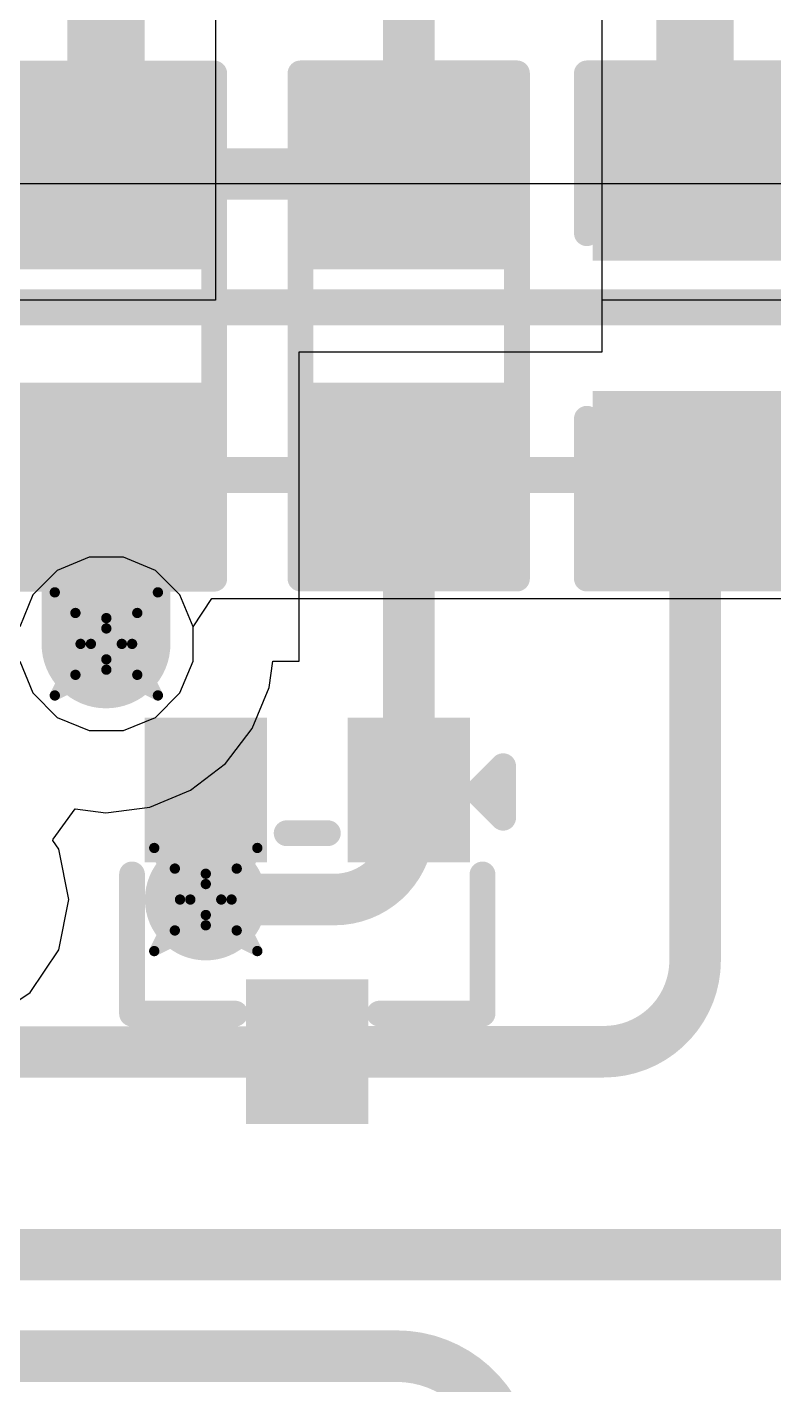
# Model space of a CAD drawing. Header units: inches. Extents: x -2 to 5376, y -4 to 5426.
# Drawn here: x 84.59 to 88.27, y 83.11 to 89.8 of the extents above; entities that cross this region are included whole.
import ezdxf

# ---------------------------------------------------------------- set-up
doc = ezdxf.new("R2010")
doc.units = ezdxf.units.IN
for name, color, linetype in [('Bottom Layer', 5, 'Continuous'), ('Bottom Overlay', 54, 'Continuous'), ('Bottom Paste', 16, 'Continuous'), ('Bottom Solder', 6, 'Continuous'), ('Drill Drawing', 1, 'Continuous'), ('Layer 1', 16, 'Continuous'), ('Layer 2', 76, 'Continuous'), ('Top Layer', 1, 'Continuous'), ('Top Overlay', 2, 'Continuous'), ('Top Paste', 8, 'Continuous'), ('Top Solder', 216, 'Continuous'), ('Via Holes', 16, 'Continuous')]:
    doc.layers.add(name, color=color, linetype=linetype)

# ---------------------------------------------------------------- blocks, each defined once
blk = doc.blocks.new('R___0603_B_14')
at = {"layer": 'Bottom Layer'}
for points in [[(-1.143, -0.4445), (-1.143, 0.4445), (-0.381, 0.4445), (-0.381, -0.4445)], [(0.381, -0.4445), (0.381, 0.4445), (1.143, 0.4445), (1.143, -0.4445)]]:
    blk.add_hatch(color=5, dxfattribs=at).paths.add_polyline_path(points)
at = {"layer": 'Bottom Paste'}
for points in [[(-1.143, -0.4445), (-1.143, 0.4445), (-0.381, 0.4445), (-0.381, -0.4445)], [(0.381, -0.4445), (0.381, 0.4445), (1.143, 0.4445), (1.143, -0.4445)]]:
    blk.add_hatch(color=16, dxfattribs=at).paths.add_polyline_path(points)
at = {"layer": 'Bottom Solder'}
for points in [[(-1.2446, -0.5461), (-1.2446, 0.5461), (-0.2794, 0.5461), (-0.2794, -0.5461)], [(0.2794, -0.5461), (0.2794, 0.5461), (1.2446, 0.5461), (1.2446, -0.5461)]]:
    blk.add_hatch(color=6, dxfattribs=at).paths.add_polyline_path(points)
at = {"layer": 'Bottom Overlay'}
for points in [[(-1.2445, -0.5334, 0.127, 0.127, 0), (-1.2445, 0.5334, 0.127, 0.127, 0)], [(1.2447, 0.5334, 0.127, 0.127, 0), (-1.2445, 0.5334, 0.127, 0.127, 0)], [(1.2447, -0.5334, 0.127, 0.127, 0), (1.2447, 0.5334, 0.127, 0.127, 0)], [(1.2447, -0.5334, 0.127, 0.127, 0), (-1.2445, -0.5334, 0.127, 0.127, 0)]]:
    blk.add_lwpolyline(points, format="xyseb", dxfattribs=at)
for points in [[(-1.2762, 0.5334, 0.0635, 0.0635, 1), (-1.2127, 0.5334, 0.0635, 0.0635, 1)], [(-1.2762, 0.5334, 0.0635, 0.0635, 1), (-1.2127, 0.5334, 0.0635, 0.0635, 1)], [(1.213, 0.5334, 0.0635, 0.0635, 1), (1.2765, 0.5334, 0.0635, 0.0635, 1)], [(1.213, 0.5334, 0.0635, 0.0635, 1), (1.2765, 0.5334, 0.0635, 0.0635, 1)], [(-1.2762, -0.5334, 0.0635, 0.0635, 1), (-1.2127, -0.5334, 0.0635, 0.0635, 1)], [(-1.2762, -0.5334, 0.0635, 0.0635, 1), (-1.2127, -0.5334, 0.0635, 0.0635, 1)], [(1.213, -0.5334, 0.0635, 0.0635, 1), (1.2765, -0.5334, 0.0635, 0.0635, 1)], [(1.213, -0.5334, 0.0635, 0.0635, 1), (1.2765, -0.5334, 0.0635, 0.0635, 1)]]:
    blk.add_lwpolyline(points, format="xyseb", close=True, dxfattribs=at)
blk = doc.blocks.new('C___0603_23')
at = {"layer": 'Top Layer'}
for points in [[(-0.381, 0.4445), (-0.381, -0.4445), (-1.143, -0.4445), (-1.143, 0.4445)], [(1.143, 0.4445), (1.143, -0.4445), (0.381, -0.4445), (0.381, 0.4445)]]:
    blk.add_hatch(color=1, dxfattribs=at).paths.add_polyline_path(points)
at = {"layer": 'Top Paste'}
for points in [[(-0.381, 0.4445), (-0.381, -0.4445), (-1.143, -0.4445), (-1.143, 0.4445)], [(1.143, 0.4445), (1.143, -0.4445), (0.381, -0.4445), (0.381, 0.4445)]]:
    blk.add_hatch(color=8, dxfattribs=at).paths.add_polyline_path(points)
at = {"layer": 'Top Solder'}
for points in [[(-0.321, 0.5045), (-0.321, -0.5045), (-1.203, -0.5045), (-1.203, 0.5045)], [(1.203, 0.5045), (1.203, -0.5045), (0.321, -0.5045), (0.321, 0.5045)]]:
    blk.add_hatch(color=216, dxfattribs=at).paths.add_polyline_path(points)
at = {"layer": 'Top Overlay'}
for points in [[(-1.2446, 0.5334, 0.127, 0.127, 0), (-1.2446, -0.5334, 0.127, 0.127, 0)], [(-1.2446, 0.5334, 0.127, 0.127, 0), (-0.4572, 0.5334, 0.127, 0.127, 0)], [(0.4572, 0.5334, 0.127, 0.127, 0), (1.2446, 0.5334, 0.127, 0.127, 0)], [(1.2446, 0.5334, 0.127, 0.127, 0), (1.2446, -0.5334, 0.127, 0.127, 0)], [(-1.2446, -0.5334, 0.127, 0.127, 0), (-0.4572, -0.5334, 0.127, 0.127, 0)], [(0.4572, -0.5334, 0.127, 0.127, 0), (1.2446, -0.5334, 0.127, 0.127, 0)]]:
    blk.add_lwpolyline(points, format="xyseb", dxfattribs=at)
for points in [[(-1.2764, 0.5334, 0.0635, 0.0635, 1), (-1.2128, 0.5334, 0.0635, 0.0635, 1)], [(-1.2764, 0.5334, 0.0635, 0.0635, 1), (-1.2128, 0.5334, 0.0635, 0.0635, 1)], [(-0.4889, 0.5334, 0.0635, 0.0635, 1), (-0.4254, 0.5334, 0.0635, 0.0635, 1)], [(0.4254, 0.5334, 0.0635, 0.0635, 1), (0.4889, 0.5334, 0.0635, 0.0635, 1)], [(1.2128, 0.5334, 0.0635, 0.0635, 1), (1.2764, 0.5334, 0.0635, 0.0635, 1)], [(1.2128, 0.5334, 0.0635, 0.0635, 1), (1.2764, 0.5334, 0.0635, 0.0635, 1)], [(-1.2764, -0.5334, 0.0635, 0.0635, 1), (-1.2128, -0.5334, 0.0635, 0.0635, 1)], [(-1.2764, -0.5334, 0.0635, 0.0635, 1), (-1.2128, -0.5334, 0.0635, 0.0635, 1)], [(-0.4889, -0.5334, 0.0635, 0.0635, 1), (-0.4254, -0.5334, 0.0635, 0.0635, 1)], [(0.4254, -0.5334, 0.0635, 0.0635, 1), (0.4889, -0.5334, 0.0635, 0.0635, 1)], [(1.2128, -0.5334, 0.0635, 0.0635, 1), (1.2764, -0.5334, 0.0635, 0.0635, 1)], [(1.2128, -0.5334, 0.0635, 0.0635, 1), (1.2764, -0.5334, 0.0635, 0.0635, 1)]]:
    blk.add_lwpolyline(points, format="xyseb", close=True, dxfattribs=at)
blk = doc.blocks.new('R___0603_68')
at = {"layer": 'Top Layer'}
for points in [[(-0.381, 0.4445), (-0.381, -0.4445), (-1.143, -0.4445), (-1.143, 0.4445)], [(1.143, 0.4445), (1.143, -0.4445), (0.381, -0.4445), (0.381, 0.4445)]]:
    blk.add_hatch(color=1, dxfattribs=at).paths.add_polyline_path(points)
at = {"layer": 'Top Paste'}
for points in [[(-0.381, 0.4445), (-0.381, -0.4445), (-1.143, -0.4445), (-1.143, 0.4445)], [(1.143, 0.4445), (1.143, -0.4445), (0.381, -0.4445), (0.381, 0.4445)]]:
    blk.add_hatch(color=8, dxfattribs=at).paths.add_polyline_path(points)
at = {"layer": 'Top Solder'}
for points in [[(-0.2794, 0.5461), (-0.2794, -0.5461), (-1.2446, -0.5461), (-1.2446, 0.5461)], [(1.2446, 0.5461), (1.2446, -0.5461), (0.2794, -0.5461), (0.2794, 0.5461)]]:
    blk.add_hatch(color=216, dxfattribs=at).paths.add_polyline_path(points)
at = {"layer": 'Top Overlay'}
for points in [[(-1.2446, 0.5334, 0.127, 0.127, 0), (1.2446, 0.5334, 0.127, 0.127, 0)], [(-1.2446, 0.5334, 0.127, 0.127, 0), (-1.2446, -0.5334, 0.127, 0.127, 0)], [(1.2446, 0.5334, 0.127, 0.127, 0), (1.2446, -0.5334, 0.127, 0.127, 0)], [(-1.2446, -0.5334, 0.127, 0.127, 0), (1.2446, -0.5334, 0.127, 0.127, 0)]]:
    blk.add_lwpolyline(points, format="xyseb", dxfattribs=at)
for points in [[(-1.27635, 0.5334, 0.0635, 0.0635, 1), (-1.21285, 0.5334, 0.0635, 0.0635, 1)], [(-1.27635, 0.5334, 0.0635, 0.0635, 1), (-1.21285, 0.5334, 0.0635, 0.0635, 1)], [(1.21285, 0.5334, 0.0635, 0.0635, 1), (1.27635, 0.5334, 0.0635, 0.0635, 1)], [(1.21285, 0.5334, 0.0635, 0.0635, 1), (1.27635, 0.5334, 0.0635, 0.0635, 1)], [(-1.27635, -0.5334, 0.0635, 0.0635, 1), (-1.21285, -0.5334, 0.0635, 0.0635, 1)], [(-1.27635, -0.5334, 0.0635, 0.0635, 1), (-1.21285, -0.5334, 0.0635, 0.0635, 1)], [(1.21285, -0.5334, 0.0635, 0.0635, 1), (1.27635, -0.5334, 0.0635, 0.0635, 1)], [(1.21285, -0.5334, 0.0635, 0.0635, 1), (1.27635, -0.5334, 0.0635, 0.0635, 1)]]:
    blk.add_lwpolyline(points, format="xyseb", close=True, dxfattribs=at)
blk = doc.blocks.new('SOT_523_91')
at = {"layer": 'Top Layer'}
for points in [[(-0.2, 0.9), (0.2, 0.9), (0.2, 0.39), (-0.2, 0.39)], [(-0.7, -0.39), (-0.3, -0.39), (-0.3, -0.9), (-0.7, -0.9)], [(0.3, -0.39), (0.7, -0.39), (0.7, -0.9), (0.3, -0.9)]]:
    blk.add_hatch(color=1, dxfattribs=at).paths.add_polyline_path(points)
at = {"layer": 'Top Paste'}
for points in [[(-0.2, 0.9), (0.2, 0.9), (0.2, 0.39), (-0.2, 0.39)], [(-0.7, -0.39), (-0.3, -0.39), (-0.3, -0.9), (-0.7, -0.9)], [(0.3, -0.39), (0.7, -0.39), (0.7, -0.9), (0.3, -0.9)]]:
    blk.add_hatch(color=8, dxfattribs=at).paths.add_polyline_path(points)
at = {"layer": 'Top Solder'}
for points in [[(-0.3016, 1.0016), (0.3016, 1.0016), (0.3016, 0.2884), (-0.3016, 0.2884)], [(-0.8016, -0.2884), (-0.1984, -0.2884), (-0.1984, -1.0016), (-0.8016, -1.0016)], [(0.1984, -0.2884), (0.8016, -0.2884), (0.8016, -1.0016), (0.1984, -1.0016)]]:
    blk.add_hatch(color=216, dxfattribs=at).paths.add_polyline_path(points)
at = {"layer": 'Top Overlay'}
for points in [[(-0.8636, -0.2286, 0.127, 0.127, 0), (-0.8636, 0.4572, 0.127, 0.127, 0)], [(-0.3556, 0.4572, 0.127, 0.127, 0), (-0.8636, 0.4572, 0.127, 0.127, 0)], [(0.8636, 0.4572, 0.127, 0.127, 0), (0.3556, 0.4572, 0.127, 0.127, 0)], [(0.8636, 0.4572, 0.127, 0.127, 0), (0.8636, -0.2286, 0.127, 0.127, 0)], [(0.1016, -0.4318, 0.127, 0.127, 0), (-0.1016, -0.4318, 0.127, 0.127, 0)], [(-0.8382, -0.635, 0.127, 0.127, 0), (-0.9652, -0.508, 0.127, 0.127, 0)], [(-0.9652, -0.508, 0.127, 0.127, 0), (-0.9652, -0.762, 0.127, 0.127, 0)], [(-0.8382, -0.635, 0.127, 0.127, 0), (-0.9652, -0.762, 0.127, 0.127, 0)]]:
    blk.add_lwpolyline(points, format="xyseb", dxfattribs=at)
for points in [[(-0.8953, 0.4572, 0.0635, 0.0635, 1), (-0.8318, 0.4572, 0.0635, 0.0635, 1)], [(-0.8953, 0.4572, 0.0635, 0.0635, 1), (-0.8318, 0.4572, 0.0635, 0.0635, 1)], [(-0.3873, 0.4572, 0.0635, 0.0635, 1), (-0.3238, 0.4572, 0.0635, 0.0635, 1)], [(0.3238, 0.4572, 0.0635, 0.0635, 1), (0.3873, 0.4572, 0.0635, 0.0635, 1)], [(0.8318, 0.4572, 0.0635, 0.0635, 1), (0.8953, 0.4572, 0.0635, 0.0635, 1)], [(0.8318, 0.4572, 0.0635, 0.0635, 1), (0.8953, 0.4572, 0.0635, 0.0635, 1)], [(-0.8953, -0.2286, 0.0635, 0.0635, 1), (-0.8318, -0.2286, 0.0635, 0.0635, 1)], [(0.8318, -0.2286, 0.0635, 0.0635, 1), (0.8953, -0.2286, 0.0635, 0.0635, 1)], [(-0.1333, -0.4318, 0.0635, 0.0635, 1), (-0.0698, -0.4318, 0.0635, 0.0635, 1)], [(0.0698, -0.4318, 0.0635, 0.0635, 1), (0.1333, -0.4318, 0.0635, 0.0635, 1)], [(-0.997, -0.508, 0.0635, 0.0635, 1), (-0.9334, -0.508, 0.0635, 0.0635, 1)], [(-0.997, -0.508, 0.0635, 0.0635, 1), (-0.9334, -0.508, 0.0635, 0.0635, 1)], [(-0.87, -0.635, 0.0635, 0.0635, 1), (-0.8065, -0.635, 0.0635, 0.0635, 1)], [(-0.87, -0.635, 0.0635, 0.0635, 1), (-0.8065, -0.635, 0.0635, 0.0635, 1)], [(-0.997, -0.762, 0.0635, 0.0635, 1), (-0.9335, -0.762, 0.0635, 0.0635, 1)], [(-0.997, -0.762, 0.0635, 0.0635, 1), (-0.9335, -0.762, 0.0635, 0.0635, 1)]]:
    blk.add_lwpolyline(points, format="xyseb", close=True, dxfattribs=at)
blk = doc.blocks.new('C___0603_114')
at = {"layer": 'Top Layer'}
for points in [[(-0.381, 0.4445), (-0.381, -0.4445), (-1.143, -0.4445), (-1.143, 0.4445)], [(1.143, 0.4445), (1.143, -0.4445), (0.381, -0.4445), (0.381, 0.4445)]]:
    blk.add_hatch(color=1, dxfattribs=at).paths.add_polyline_path(points)
at = {"layer": 'Top Paste'}
for points in [[(-0.381, 0.4445), (-0.381, -0.4445), (-1.143, -0.4445), (-1.143, 0.4445)], [(1.143, 0.4445), (1.143, -0.4445), (0.381, -0.4445), (0.381, 0.4445)]]:
    blk.add_hatch(color=8, dxfattribs=at).paths.add_polyline_path(points)
at = {"layer": 'Top Solder'}
for points in [[(-0.321, 0.5045), (-0.321, -0.5045), (-1.203, -0.5045), (-1.203, 0.5045)], [(1.203, 0.5045), (1.203, -0.5045), (0.321, -0.5045), (0.321, 0.5045)]]:
    blk.add_hatch(color=216, dxfattribs=at).paths.add_polyline_path(points)
at = {"layer": 'Top Overlay'}
for points in [[(-1.2446, -0.5334, 0.127, 0.127, 0), (-1.2446, 0.5334, 0.127, 0.127, 0)], [(-0.4572, 0.5334, 0.127, 0.127, 0), (-1.2446, 0.5334, 0.127, 0.127, 0)], [(1.2446, 0.5334, 0.127, 0.127, 0), (0.4572, 0.5334, 0.127, 0.127, 0)], [(1.2446, -0.5334, 0.127, 0.127, 0), (1.2446, 0.5334, 0.127, 0.127, 0)], [(-0.4572, -0.5334, 0.127, 0.127, 0), (-1.2446, -0.5334, 0.127, 0.127, 0)], [(1.2446, -0.5334, 0.127, 0.127, 0), (0.4572, -0.5334, 0.127, 0.127, 0)]]:
    blk.add_lwpolyline(points, format="xyseb", dxfattribs=at)
for points in [[(-1.2764, 0.5334, 0.0635, 0.0635, 1), (-1.2128, 0.5334, 0.0635, 0.0635, 1)], [(-1.2764, 0.5334, 0.0635, 0.0635, 1), (-1.2128, 0.5334, 0.0635, 0.0635, 1)], [(-0.4889, 0.5334, 0.0635, 0.0635, 1), (-0.4254, 0.5334, 0.0635, 0.0635, 1)], [(0.4254, 0.5334, 0.0635, 0.0635, 1), (0.4889, 0.5334, 0.0635, 0.0635, 1)], [(1.2128, 0.5334, 0.0635, 0.0635, 1), (1.2764, 0.5334, 0.0635, 0.0635, 1)], [(1.2128, 0.5334, 0.0635, 0.0635, 1), (1.2764, 0.5334, 0.0635, 0.0635, 1)], [(-1.2764, -0.5334, 0.0635, 0.0635, 1), (-1.2128, -0.5334, 0.0635, 0.0635, 1)], [(-1.2764, -0.5334, 0.0635, 0.0635, 1), (-1.2128, -0.5334, 0.0635, 0.0635, 1)], [(-0.4889, -0.5334, 0.0635, 0.0635, 1), (-0.4254, -0.5334, 0.0635, 0.0635, 1)], [(0.4254, -0.5334, 0.0635, 0.0635, 1), (0.4889, -0.5334, 0.0635, 0.0635, 1)], [(1.2128, -0.5334, 0.0635, 0.0635, 1), (1.2764, -0.5334, 0.0635, 0.0635, 1)], [(1.2128, -0.5334, 0.0635, 0.0635, 1), (1.2764, -0.5334, 0.0635, 0.0635, 1)]]:
    blk.add_lwpolyline(points, format="xyseb", close=True, dxfattribs=at)
blk = doc.blocks.new('C___0603_B_115')
at = {"layer": 'Bottom Layer'}
for points in [[(-1.143, -0.4445), (-1.143, 0.4445), (-0.381, 0.4445), (-0.381, -0.4445)], [(0.381, -0.4445), (0.381, 0.4445), (1.143, 0.4445), (1.143, -0.4445)]]:
    blk.add_hatch(color=5, dxfattribs=at).paths.add_polyline_path(points)
at = {"layer": 'Bottom Paste'}
for points in [[(-1.143, -0.4445), (-1.143, 0.4445), (-0.381, 0.4445), (-0.381, -0.4445)], [(0.381, -0.4445), (0.381, 0.4445), (1.143, 0.4445), (1.143, -0.4445)]]:
    blk.add_hatch(color=16, dxfattribs=at).paths.add_polyline_path(points)
at = {"layer": 'Bottom Solder'}
for points in [[(-1.203, -0.5045), (-1.203, 0.5045), (-0.321, 0.5045), (-0.321, -0.5045)], [(0.321, -0.5045), (0.321, 0.5045), (1.203, 0.5045), (1.203, -0.5045)]]:
    blk.add_hatch(color=6, dxfattribs=at).paths.add_polyline_path(points)
at = {"layer": 'Bottom Overlay'}
for points in [[(-1.2446, 0.5334, 0.127, 0.127, 0), (-1.2446, -0.5334, 0.127, 0.127, 0)], [(-1.2446, 0.5334, 0.127, 0.127, 0), (-0.4572, 0.5334, 0.127, 0.127, 0)], [(0.4572, 0.5334, 0.127, 0.127, 0), (1.2446, 0.5334, 0.127, 0.127, 0)], [(1.2446, 0.5334, 0.127, 0.127, 0), (1.2446, -0.5334, 0.127, 0.127, 0)], [(-1.2446, -0.5334, 0.127, 0.127, 0), (-0.4572, -0.5334, 0.127, 0.127, 0)], [(0.4572, -0.5334, 0.127, 0.127, 0), (1.2446, -0.5334, 0.127, 0.127, 0)]]:
    blk.add_lwpolyline(points, format="xyseb", dxfattribs=at)
for points in [[(-1.2764, 0.5334, 0.0635, 0.0635, 1), (-1.2128, 0.5334, 0.0635, 0.0635, 1)], [(-1.2764, 0.5334, 0.0635, 0.0635, 1), (-1.2128, 0.5334, 0.0635, 0.0635, 1)], [(-0.4889, 0.5334, 0.0635, 0.0635, 1), (-0.4254, 0.5334, 0.0635, 0.0635, 1)], [(0.4254, 0.5334, 0.0635, 0.0635, 1), (0.4889, 0.5334, 0.0635, 0.0635, 1)], [(1.2128, 0.5334, 0.0635, 0.0635, 1), (1.2764, 0.5334, 0.0635, 0.0635, 1)], [(1.2128, 0.5334, 0.0635, 0.0635, 1), (1.2764, 0.5334, 0.0635, 0.0635, 1)], [(-1.2764, -0.5334, 0.0635, 0.0635, 1), (-1.2128, -0.5334, 0.0635, 0.0635, 1)], [(-1.2764, -0.5334, 0.0635, 0.0635, 1), (-1.2128, -0.5334, 0.0635, 0.0635, 1)], [(-0.4889, -0.5334, 0.0635, 0.0635, 1), (-0.4254, -0.5334, 0.0635, 0.0635, 1)], [(0.4254, -0.5334, 0.0635, 0.0635, 1), (0.4889, -0.5334, 0.0635, 0.0635, 1)], [(1.2128, -0.5334, 0.0635, 0.0635, 1), (1.2764, -0.5334, 0.0635, 0.0635, 1)], [(1.2128, -0.5334, 0.0635, 0.0635, 1), (1.2764, -0.5334, 0.0635, 0.0635, 1)]]:
    blk.add_lwpolyline(points, format="xyseb", close=True, dxfattribs=at)

msp = doc.modelspace()

# ---------------------------------------------------------------- hatches: boundary and pattern name
at = {"layer": 'Bottom Layer'}
h = msp.add_hatch(color=5, dxfattribs=at)
edge = h.paths.add_edge_path()
edge.add_arc((84.9827, 86.7595), 0.3, 0, 360)
h = msp.add_hatch(color=5, dxfattribs=at)
edge = h.paths.add_edge_path()
edge.add_arc((85.4727, 85.5), 0.3, 0, 360)
at = {"layer": 'Layer 1'}
h = msp.add_hatch(color=16, dxfattribs=at)
edge = h.paths.add_edge_path()
edge.add_arc((84.9827, 86.7595), 0.3, 0, 360)
h = msp.add_hatch(color=16, dxfattribs=at)
edge = h.paths.add_edge_path()
edge.add_arc((85.4727, 85.5), 0.3, 0, 360)
at = {"layer": 'Layer 2'}
h = msp.add_hatch(color=76, dxfattribs=at)
edge = h.paths.add_edge_path()
edge.add_arc((84.9827, 86.7595), 0.3, 0, 360)
h = msp.add_hatch(color=76, dxfattribs=at)
edge = h.paths.add_edge_path()
edge.add_arc((85.4727, 85.5), 0.3, 0, 360)
at = {"layer": 'Top Layer'}
h = msp.add_hatch(color=1, dxfattribs=at)
edge = h.paths.add_edge_path()
edge.add_arc((84.9827, 86.7595), 0.3, 0, 360)
h = msp.add_hatch(color=1, dxfattribs=at)
edge = h.paths.add_edge_path()
edge.add_arc((85.4727, 85.5), 0.3, 0, 360)
at = {"layer": 'Via Holes'}
h = msp.add_hatch(color=7, dxfattribs=at)
edge = h.paths.add_edge_path()
edge.add_arc((84.9827, 86.7595), 0.15, 0, 360)
h = msp.add_hatch(color=7, dxfattribs=at)
edge = h.paths.add_edge_path()
edge.add_arc((85.4727, 85.5), 0.15, 0, 360)

# ---------------------------------------------------------------- linework, layer by layer
at = {"layer": 'Bottom Layer'}
for p, q in [((87.4252, 88.199), (87.4252, 89.977)), ((85.9334, 86.6744), (85.9334, 88.199)), ((85.9334, 88.199), (87.4252, 88.199)), ((85.7852, 86.544), (85.8023, 86.6744)), ((85.8023, 86.6744), (85.9334, 86.6744)), ((85.702, 86.3432), (85.7852, 86.544)), ((85.5697, 86.1708), (85.702, 86.3432)), ((85.3972, 86.0384), (85.5697, 86.1708)), ((85.1964, 85.9553), (85.3972, 86.0384)), ((84.721, 85.7972), (84.829, 85.9469)), ((84.829, 85.9469), (84.9809, 85.9269)), ((84.9809, 85.9269), (85.1964, 85.9553)), ((84.7193, 85.791), (84.721, 85.7972)), ((84.7482, 85.7478), (84.7193, 85.791)), ((84.7975, 85.5), (84.7482, 85.7478)), ((84.7482, 85.2523), (84.7975, 85.5)), ((84.6078, 85.0422), (84.7482, 85.2523)), ((84.3978, 84.9019), (84.6078, 85.0422))]:
    msp.add_line(p, q, dxfattribs=at)
for points in [[(83.4903, 89.0749, 0.254, 0.254, 0), (86.4727, 89.0749, 0.254, 0.254, 0)], [(86.4727, 89.0749, 0.254, 0.254, 0), (86.4727, 89.088, 0.254, 0.254, 0)], [(84.9809, 86.7595, 0.635, 0.635, 0), (84.9809, 87.5634, 0.635, 0.635, 0)], [(86.4727, 85.8661, 0.254, 0.254, 0), (86.4727, 87.564, 0.254, 0.254, 0)], [(84.9809, 86.7595, 0.254, 0.254, 0), (84.9827, 86.7595, 0.254, 0.254, 0)], [(86.4727, 85.8661, 0.254, 0.254, -0.414214), (86.1066, 85.5, 0.254, 0.254, 0)], [(85.4727, 85.5, 0.254, 0.254, 0), (86.1066, 85.5, 0.254, 0.254, 0)]]:
    msp.add_lwpolyline(points, format="xyseb", dxfattribs=at)
for points in [[(86.4092, 89.088, 0.127, 0.127, 1), (86.5362, 89.088, 0.127, 0.127, 1)], [(86.4092, 89.0749, 0.127, 0.127, 1), (86.5362, 89.0749, 0.127, 0.127, 1)], [(86.4092, 89.0749, 0.127, 0.127, 1), (86.5362, 89.0749, 0.127, 0.127, 1)], [(84.8222, 87.5634, 0.3175, 0.3175, 1), (85.1397, 87.5634, 0.3175, 0.3175, 1)], [(86.4092, 87.564, 0.127, 0.127, 1), (86.5362, 87.564, 0.127, 0.127, 1)], [(84.8222, 86.7595, 0.3175, 0.3175, 1), (85.1397, 86.7595, 0.3175, 0.3175, 1)], [(84.9174, 86.7595, 0.127, 0.127, 1), (85.0444, 86.7595, 0.127, 0.127, 1)], [(84.9192, 86.7595, 0.127, 0.127, 1), (85.0462, 86.7595, 0.127, 0.127, 1)], [(86.4092, 85.8661, 0.127, 0.127, 1), (86.5362, 85.8661, 0.127, 0.127, 1)], [(86.4092, 85.8661, 0.127, 0.127, 1), (86.5362, 85.8661, 0.127, 0.127, 1)], [(85.4092, 85.5, 0.127, 0.127, 1), (85.5362, 85.5, 0.127, 0.127, 1)], [(86.0431, 85.5, 0.127, 0.127, 1), (86.1701, 85.5, 0.127, 0.127, 1)], [(86.0431, 85.5, 0.127, 0.127, 1), (86.1701, 85.5, 0.127, 0.127, 1)]]:
    msp.add_lwpolyline(points, format="xyseb", close=True, dxfattribs=at)
at = {"layer": 'Drill Drawing'}
for points in [[(84.7287, 87.0135, 0.0508, 0.0508, 0), (84.9827, 86.8865, 0.0508, 0.0508, 0)], [(84.7287, 87.0135, 0.0508, 0.0508, 0), (84.8557, 86.7595, 0.0508, 0.0508, 0)], [(84.9827, 86.8865, 0.0508, 0.0508, 0), (85.2367, 87.0135, 0.0508, 0.0508, 0)], [(85.1097, 86.7595, 0.0508, 0.0508, 0), (85.2367, 87.0135, 0.0508, 0.0508, 0)], [(84.8303, 86.9119, 0.0508, 0.0508, 0), (84.9827, 86.8357, 0.0508, 0.0508, 0)], [(84.8303, 86.9119, 0.0508, 0.0508, 0), (84.9065, 86.7595, 0.0508, 0.0508, 0)], [(84.9827, 86.8357, 0.0508, 0.0508, 0), (85.1351, 86.9119, 0.0508, 0.0508, 0)], [(85.0589, 86.7595, 0.0508, 0.0508, 0), (85.1351, 86.9119, 0.0508, 0.0508, 0)], [(84.7287, 86.5055, 0.0508, 0.0508, 0), (84.8557, 86.7595, 0.0508, 0.0508, 0)], [(84.8303, 86.6071, 0.0508, 0.0508, 0), (84.9065, 86.7595, 0.0508, 0.0508, 0)], [(85.0589, 86.7595, 0.0508, 0.0508, 0), (85.1351, 86.6071, 0.0508, 0.0508, 0)], [(85.1097, 86.7595, 0.0508, 0.0508, 0), (85.2367, 86.5055, 0.0508, 0.0508, 0)], [(84.8303, 86.6071, 0.0508, 0.0508, 0), (84.9827, 86.6833, 0.0508, 0.0508, 0)], [(84.9827, 86.6833, 0.0508, 0.0508, 0), (85.1351, 86.6071, 0.0508, 0.0508, 0)], [(84.7287, 86.5055, 0.0508, 0.0508, 0), (84.9827, 86.6325, 0.0508, 0.0508, 0)], [(84.9827, 86.6325, 0.0508, 0.0508, 0), (85.2367, 86.5055, 0.0508, 0.0508, 0)], [(85.2187, 85.754, 0.0508, 0.0508, 0), (85.4727, 85.627, 0.0508, 0.0508, 0)], [(85.2187, 85.754, 0.0508, 0.0508, 0), (85.3457, 85.5, 0.0508, 0.0508, 0)], [(85.4727, 85.627, 0.0508, 0.0508, 0), (85.7267, 85.754, 0.0508, 0.0508, 0)], [(85.5997, 85.5, 0.0508, 0.0508, 0), (85.7267, 85.754, 0.0508, 0.0508, 0)], [(85.3203, 85.6524, 0.0508, 0.0508, 0), (85.4727, 85.5762, 0.0508, 0.0508, 0)], [(85.3203, 85.6524, 0.0508, 0.0508, 0), (85.3965, 85.5, 0.0508, 0.0508, 0)], [(85.4727, 85.5762, 0.0508, 0.0508, 0), (85.6251, 85.6524, 0.0508, 0.0508, 0)], [(85.5489, 85.5, 0.0508, 0.0508, 0), (85.6251, 85.6524, 0.0508, 0.0508, 0)], [(85.2187, 85.246, 0.0508, 0.0508, 0), (85.3457, 85.5, 0.0508, 0.0508, 0)], [(85.3203, 85.3476, 0.0508, 0.0508, 0), (85.3965, 85.5, 0.0508, 0.0508, 0)], [(85.5489, 85.5, 0.0508, 0.0508, 0), (85.6251, 85.3476, 0.0508, 0.0508, 0)], [(85.5997, 85.5, 0.0508, 0.0508, 0), (85.7267, 85.246, 0.0508, 0.0508, 0)], [(85.3203, 85.3476, 0.0508, 0.0508, 0), (85.4727, 85.4238, 0.0508, 0.0508, 0)], [(85.4727, 85.4238, 0.0508, 0.0508, 0), (85.6251, 85.3476, 0.0508, 0.0508, 0)], [(85.2187, 85.246, 0.0508, 0.0508, 0), (85.4727, 85.373, 0.0508, 0.0508, 0)], [(85.4727, 85.373, 0.0508, 0.0508, 0), (85.7267, 85.246, 0.0508, 0.0508, 0)]]:
    msp.add_lwpolyline(points, format="xyseb", dxfattribs=at)
for points in [[(84.716, 87.0135, 0.0254, 0.0254, 1), (84.7414, 87.0135, 0.0254, 0.0254, 1)], [(84.716, 87.0135, 0.0254, 0.0254, 1), (84.7414, 87.0135, 0.0254, 0.0254, 1)], [(85.224, 87.0135, 0.0254, 0.0254, 1), (85.2494, 87.0135, 0.0254, 0.0254, 1)], [(85.224, 87.0135, 0.0254, 0.0254, 1), (85.2494, 87.0135, 0.0254, 0.0254, 1)], [(84.8176, 86.9119, 0.0254, 0.0254, 1), (84.843, 86.9119, 0.0254, 0.0254, 1)], [(84.8176, 86.9119, 0.0254, 0.0254, 1), (84.843, 86.9119, 0.0254, 0.0254, 1)], [(84.97, 86.8865, 0.0254, 0.0254, 1), (84.9954, 86.8865, 0.0254, 0.0254, 1)], [(84.97, 86.8865, 0.0254, 0.0254, 1), (84.9954, 86.8865, 0.0254, 0.0254, 1)], [(85.1224, 86.9119, 0.0254, 0.0254, 1), (85.1478, 86.9119, 0.0254, 0.0254, 1)], [(85.1224, 86.9119, 0.0254, 0.0254, 1), (85.1478, 86.9119, 0.0254, 0.0254, 1)], [(84.97, 86.8357, 0.0254, 0.0254, 1), (84.9954, 86.8357, 0.0254, 0.0254, 1)], [(84.97, 86.8357, 0.0254, 0.0254, 1), (84.9954, 86.8357, 0.0254, 0.0254, 1)], [(84.843, 86.7595, 0.0254, 0.0254, 1), (84.8684, 86.7595, 0.0254, 0.0254, 1)], [(84.843, 86.7595, 0.0254, 0.0254, 1), (84.8684, 86.7595, 0.0254, 0.0254, 1)], [(84.8938, 86.7595, 0.0254, 0.0254, 1), (84.9192, 86.7595, 0.0254, 0.0254, 1)], [(84.8938, 86.7595, 0.0254, 0.0254, 1), (84.9192, 86.7595, 0.0254, 0.0254, 1)], [(85.0462, 86.7595, 0.0254, 0.0254, 1), (85.0716, 86.7595, 0.0254, 0.0254, 1)], [(85.0462, 86.7595, 0.0254, 0.0254, 1), (85.0716, 86.7595, 0.0254, 0.0254, 1)], [(85.097, 86.7595, 0.0254, 0.0254, 1), (85.1224, 86.7595, 0.0254, 0.0254, 1)], [(85.097, 86.7595, 0.0254, 0.0254, 1), (85.1224, 86.7595, 0.0254, 0.0254, 1)], [(84.97, 86.6833, 0.0254, 0.0254, 1), (84.9954, 86.6833, 0.0254, 0.0254, 1)], [(84.97, 86.6833, 0.0254, 0.0254, 1), (84.9954, 86.6833, 0.0254, 0.0254, 1)], [(84.8176, 86.6071, 0.0254, 0.0254, 1), (84.843, 86.6071, 0.0254, 0.0254, 1)], [(84.8176, 86.6071, 0.0254, 0.0254, 1), (84.843, 86.6071, 0.0254, 0.0254, 1)], [(84.97, 86.6325, 0.0254, 0.0254, 1), (84.9954, 86.6325, 0.0254, 0.0254, 1)], [(84.97, 86.6325, 0.0254, 0.0254, 1), (84.9954, 86.6325, 0.0254, 0.0254, 1)], [(85.1224, 86.6071, 0.0254, 0.0254, 1), (85.1478, 86.6071, 0.0254, 0.0254, 1)], [(85.1224, 86.6071, 0.0254, 0.0254, 1), (85.1478, 86.6071, 0.0254, 0.0254, 1)], [(84.716, 86.5055, 0.0254, 0.0254, 1), (84.7414, 86.5055, 0.0254, 0.0254, 1)], [(84.716, 86.5055, 0.0254, 0.0254, 1), (84.7414, 86.5055, 0.0254, 0.0254, 1)], [(85.224, 86.5055, 0.0254, 0.0254, 1), (85.2494, 86.5055, 0.0254, 0.0254, 1)], [(85.224, 86.5055, 0.0254, 0.0254, 1), (85.2494, 86.5055, 0.0254, 0.0254, 1)], [(85.206, 85.754, 0.0254, 0.0254, 1), (85.2314, 85.754, 0.0254, 0.0254, 1)], [(85.206, 85.754, 0.0254, 0.0254, 1), (85.2314, 85.754, 0.0254, 0.0254, 1)], [(85.714, 85.754, 0.0254, 0.0254, 1), (85.7394, 85.754, 0.0254, 0.0254, 1)], [(85.714, 85.754, 0.0254, 0.0254, 1), (85.7394, 85.754, 0.0254, 0.0254, 1)], [(85.3076, 85.6524, 0.0254, 0.0254, 1), (85.333, 85.6524, 0.0254, 0.0254, 1)], [(85.3076, 85.6524, 0.0254, 0.0254, 1), (85.333, 85.6524, 0.0254, 0.0254, 1)], [(85.46, 85.627, 0.0254, 0.0254, 1), (85.4854, 85.627, 0.0254, 0.0254, 1)], [(85.46, 85.627, 0.0254, 0.0254, 1), (85.4854, 85.627, 0.0254, 0.0254, 1)], [(85.6124, 85.6524, 0.0254, 0.0254, 1), (85.6378, 85.6524, 0.0254, 0.0254, 1)], [(85.6124, 85.6524, 0.0254, 0.0254, 1), (85.6378, 85.6524, 0.0254, 0.0254, 1)], [(85.46, 85.5762, 0.0254, 0.0254, 1), (85.4854, 85.5762, 0.0254, 0.0254, 1)], [(85.46, 85.5762, 0.0254, 0.0254, 1), (85.4854, 85.5762, 0.0254, 0.0254, 1)], [(85.333, 85.5, 0.0254, 0.0254, 1), (85.3584, 85.5, 0.0254, 0.0254, 1)], [(85.333, 85.5, 0.0254, 0.0254, 1), (85.3584, 85.5, 0.0254, 0.0254, 1)], [(85.3838, 85.5, 0.0254, 0.0254, 1), (85.4092, 85.5, 0.0254, 0.0254, 1)], [(85.3838, 85.5, 0.0254, 0.0254, 1), (85.4092, 85.5, 0.0254, 0.0254, 1)], [(85.5362, 85.5, 0.0254, 0.0254, 1), (85.5616, 85.5, 0.0254, 0.0254, 1)], [(85.5362, 85.5, 0.0254, 0.0254, 1), (85.5616, 85.5, 0.0254, 0.0254, 1)], [(85.587, 85.5, 0.0254, 0.0254, 1), (85.6124, 85.5, 0.0254, 0.0254, 1)], [(85.587, 85.5, 0.0254, 0.0254, 1), (85.6124, 85.5, 0.0254, 0.0254, 1)], [(85.46, 85.4238, 0.0254, 0.0254, 1), (85.4854, 85.4238, 0.0254, 0.0254, 1)], [(85.46, 85.4238, 0.0254, 0.0254, 1), (85.4854, 85.4238, 0.0254, 0.0254, 1)], [(85.3076, 85.3476, 0.0254, 0.0254, 1), (85.333, 85.3476, 0.0254, 0.0254, 1)], [(85.3076, 85.3476, 0.0254, 0.0254, 1), (85.333, 85.3476, 0.0254, 0.0254, 1)], [(85.46, 85.373, 0.0254, 0.0254, 1), (85.4854, 85.373, 0.0254, 0.0254, 1)], [(85.46, 85.373, 0.0254, 0.0254, 1), (85.4854, 85.373, 0.0254, 0.0254, 1)], [(85.6124, 85.3476, 0.0254, 0.0254, 1), (85.6378, 85.3476, 0.0254, 0.0254, 1)], [(85.6124, 85.3476, 0.0254, 0.0254, 1), (85.6378, 85.3476, 0.0254, 0.0254, 1)], [(85.206, 85.246, 0.0254, 0.0254, 1), (85.2314, 85.246, 0.0254, 0.0254, 1)], [(85.206, 85.246, 0.0254, 0.0254, 1), (85.2314, 85.246, 0.0254, 0.0254, 1)], [(85.714, 85.246, 0.0254, 0.0254, 1), (85.7394, 85.246, 0.0254, 0.0254, 1)], [(85.714, 85.246, 0.0254, 0.0254, 1), (85.7394, 85.246, 0.0254, 0.0254, 1)]]:
    msp.add_lwpolyline(points, format="xyseb", close=True, dxfattribs=at)
at = {"layer": 'Layer 1'}
for p, q in [((104.902, 89.026), (49.1796, 89.026)), ((85.4097, 86.8444), (85.5025, 86.9835)), ((85.5025, 86.9835), (88.6309, 86.9835)), ((85.4097, 86.6746), (85.4097, 86.8444)), ((84.5557, 86.6746), (84.6207, 86.5176)), ((85.3447, 86.5176), (85.4097, 86.6746)), ((84.6207, 86.5176), (84.7408, 86.3975)), ((85.2245, 86.3975), (85.3447, 86.5176)), ((84.7408, 86.3975), (84.8977, 86.3325)), ((85.0676, 86.3325), (85.2245, 86.3975)), ((84.8977, 86.3325), (85.0676, 86.3325))]:
    msp.add_line(p, q, dxfattribs=at)
for points in [[(49.1796, 88.4174, 0.1778, 0.1778, 0), (104.902, 88.4174, 0.1778, 0.1778, 0)], [(69.3917, 87.5921, 0.1778, 0.1778, 0), (104.4065, 87.5921, 0.1778, 0.1778, 0)]]:
    msp.add_lwpolyline(points, format="xyseb", dxfattribs=at)
at = {"layer": 'Layer 2'}
for p, q in [((84.8977, 87.1865), (84.7408, 87.1215)), ((85.0676, 87.1865), (84.8977, 87.1865)), ((85.2245, 87.1215), (85.0676, 87.1865)), ((84.7408, 87.1215), (84.6207, 87.0014)), ((85.3447, 87.0014), (85.2245, 87.1215)), ((84.6207, 87.0014), (84.5557, 86.8444)), ((85.4097, 86.8444), (85.3447, 87.0014)), ((85.4097, 86.6746), (85.4097, 86.8444)), ((84.5557, 86.6746), (84.6207, 86.5176)), ((85.3447, 86.5176), (85.4097, 86.6746)), ((84.6207, 86.5176), (84.7408, 86.3975)), ((85.2245, 86.3975), (85.3447, 86.5176)), ((84.7408, 86.3975), (84.8977, 86.3325)), ((85.0676, 86.3325), (85.2245, 86.3975)), ((84.8977, 86.3325), (85.0676, 86.3325))]:
    msp.add_line(p, q, dxfattribs=at)
at = {"layer": 'Top Layer'}
for p, q in [((85.5202, 89.977), (85.5202, 88.4524)), ((87.4252, 88.453), (87.4252, 89.977)), ((85.5202, 88.4524), (84.4426, 88.4524)), ((88.5096, 88.453), (87.4252, 88.453))]:
    msp.add_line(p, q, dxfattribs=at)
for points in [[(86.4727, 89.088, 0.254, 0.254, 0), (86.4727, 90.4729, 0.254, 0.254, 0)], [(84.9809, 89.0874, 0.381, 0.381, 0), (84.9809, 90.17, 0.381, 0.381, 0)], [(87.884, 89.088, 0.381, 0.381, 0), (87.884, 90.17, 0.381, 0.381, 0)], [(84.9809, 86.7595, 0.381, 0.381, 0), (84.9809, 87.5634, 0.381, 0.381, 0)], [(86.4727, 86.04, 0.254, 0.254, 0), (86.4727, 87.564, 0.254, 0.254, 0)], [(87.884, 85.2001, 0.254, 0.254, 0), (87.884, 87.564, 0.254, 0.254, 0)], [(84.9809, 86.7595, 0.254, 0.254, 0), (84.9827, 86.7595, 0.254, 0.254, 0)], [(85.4727, 85.5, 0.381, 0.381, 0), (85.4727, 86.04, 0.381, 0.381, 0)], [(85.4727, 85.4707, 0.381, 0.381, 0), (85.4727, 85.5, 0.381, 0.381, 0)], [(87.884, 85.2001, 0.254, 0.254, -0.414214), (87.4339, 84.75, 0.254, 0.254, 0)], [(84.1499, 84.7485, 0.254, 0.254, 0), (85.9727, 84.7485, 0.254, 0.254, 0)], [(85.9727, 84.7485, 0.254, 0.254, 0), (85.9727, 84.75, 0.254, 0.254, 0)], [(85.9727, 84.75, 0.254, 0.254, 0), (87.4339, 84.75, 0.254, 0.254, 0)], [(84.1499, 83.7501, 0.254, 0.254, 0), (88.4877, 83.7501, 0.254, 0.254, 0)], [(84.1499, 83.2502, 0.254, 0.254, 0), (86.4117, 83.2502, 0.254, 0.254, 0)], [(86.4117, 83.2502, 0.254, 0.254, -0.414214), (86.969, 82.6929, 0.254, 0.254, 0)]]:
    msp.add_lwpolyline(points, format="xyseb", dxfattribs=at)
for points in [[(84.8857, 89.0874, 0.1905, 0.1905, 1), (85.0762, 89.0874, 0.1905, 0.1905, 1)], [(87.7887, 89.088, 0.1905, 0.1905, 1), (87.9792, 89.088, 0.1905, 0.1905, 1)], [(86.4092, 89.088, 0.127, 0.127, 1), (86.5362, 89.088, 0.127, 0.127, 1)], [(84.8857, 87.5634, 0.1905, 0.1905, 1), (85.0762, 87.5634, 0.1905, 0.1905, 1)], [(86.4092, 87.564, 0.127, 0.127, 1), (86.5362, 87.564, 0.127, 0.127, 1)], [(87.8205, 87.564, 0.127, 0.127, 1), (87.9475, 87.564, 0.127, 0.127, 1)], [(84.8857, 86.7595, 0.1905, 0.1905, 1), (85.0762, 86.7595, 0.1905, 0.1905, 1)], [(84.9174, 86.7595, 0.127, 0.127, 1), (85.0444, 86.7595, 0.127, 0.127, 1)], [(84.9192, 86.7595, 0.127, 0.127, 1), (85.0462, 86.7595, 0.127, 0.127, 1)], [(85.3775, 86.04, 0.1905, 0.1905, 1), (85.568, 86.04, 0.1905, 0.1905, 1)], [(86.4092, 86.04, 0.127, 0.127, 1), (86.5362, 86.04, 0.127, 0.127, 1)], [(85.3775, 85.5, 0.1905, 0.1905, 1), (85.568, 85.5, 0.1905, 0.1905, 1)], [(85.3775, 85.5, 0.1905, 0.1905, 1), (85.568, 85.5, 0.1905, 0.1905, 1)], [(85.3775, 85.4707, 0.1905, 0.1905, 1), (85.568, 85.4707, 0.1905, 0.1905, 1)], [(87.8205, 85.2001, 0.127, 0.127, 1), (87.9475, 85.2001, 0.127, 0.127, 1)], [(87.8205, 85.2001, 0.127, 0.127, 1), (87.9475, 85.2001, 0.127, 0.127, 1)], [(85.9092, 84.75, 0.127, 0.127, 1), (86.0362, 84.75, 0.127, 0.127, 1)], [(85.9092, 84.75, 0.127, 0.127, 1), (86.0362, 84.75, 0.127, 0.127, 1)], [(85.9092, 84.7485, 0.127, 0.127, 1), (86.0362, 84.7485, 0.127, 0.127, 1)], [(85.9092, 84.7485, 0.127, 0.127, 1), (86.0362, 84.7485, 0.127, 0.127, 1)], [(87.3704, 84.75, 0.127, 0.127, 1), (87.4974, 84.75, 0.127, 0.127, 1)], [(87.3704, 84.75, 0.127, 0.127, 1), (87.4974, 84.75, 0.127, 0.127, 1)], [(86.3482, 83.2502, 0.127, 0.127, 1), (86.4752, 83.2502, 0.127, 0.127, 1)], [(86.3482, 83.2502, 0.127, 0.127, 1), (86.4752, 83.2502, 0.127, 0.127, 1)]]:
    msp.add_lwpolyline(points, format="xyseb", close=True, dxfattribs=at)

# ---------------------------------------------------------------- block references
for name, p, rotation in [('C___0603_23', (84.9809, 88.3254), 90), ('R___0603_B_14', (84.9809, 88.3254), 270), ('R___0603_68', (86.4727, 88.326), 90), ('C___0603_B_115', (86.4727, 88.326), 90), ('C___0603_114', (87.884, 88.326), 270), ('SOT_523_91', (85.9727, 85.395), 180)]:
    msp.add_blockref(name, p, dxfattribs=dict(rotation=rotation))

doc.saveas('drawing.dxf')
